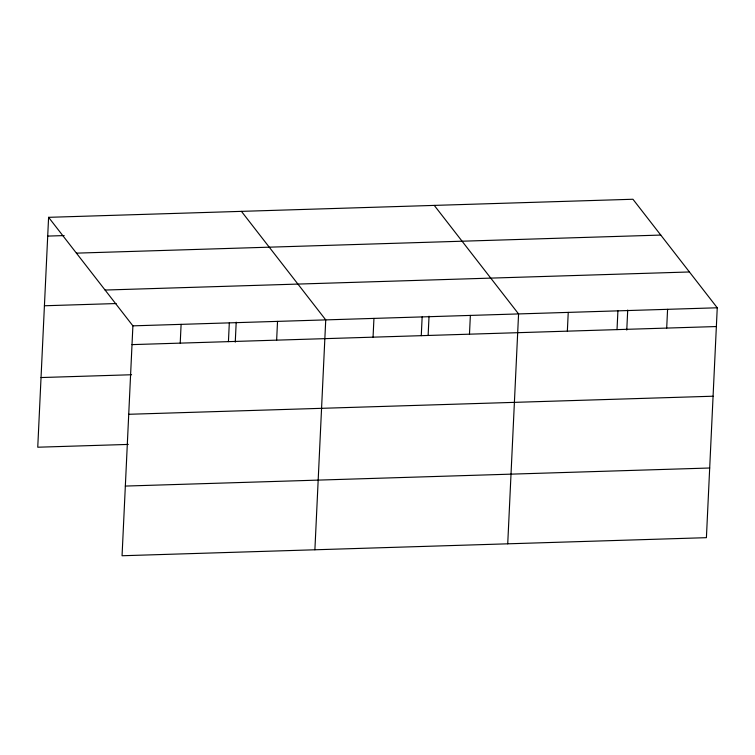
<?xml version="1.0" encoding="UTF-8"?>
<svg xmlns="http://www.w3.org/2000/svg" width="755" height="755" viewBox="0 0 755 755"><rect width="100%" height="100%" fill="white"/><g stroke="black" fill="none" stroke-linecap="round" stroke-linejoin="round"><path stroke-width="1.13" d="M48.594 217.327L132.899 325.849L122.055 555.746L706.406 537.673L717.25 307.785L632.945 199.254L48.594 217.327L37.75 447.215L128.293 444.421M180.219 343.129L181.106 324.357M228.435 341.637L229.312 322.876M235.258 342.166L236.202 322.159M276.641 340.146L277.529 321.385M314.892 549.782L325.735 319.893L241.43 211.362M373.055 337.164L373.942 318.402M421.271 335.673L422.149 316.911M428.151 335.022L429.038 316.194M469.478 334.182L470.365 315.42M507.728 543.817L518.572 313.929L434.267 205.398M567.354 331.152L568.241 312.391M617.024 329.614L617.911 310.852M626.773 330.058L627.716 310.05M666.693 328.085L667.58 309.314M47.707 236.088L64.166 235.579M76.415 253.142L660.767 235.069M105.077 290.043L689.428 271.97M44.422 305.766L116.147 303.548M132.899 325.849L717.25 307.785M132.012 344.62L716.363 326.547M41.034 377.547L131.578 374.744M128.727 414.287L713.079 396.215M125.339 486.069L709.691 468.006"/></g></svg>
